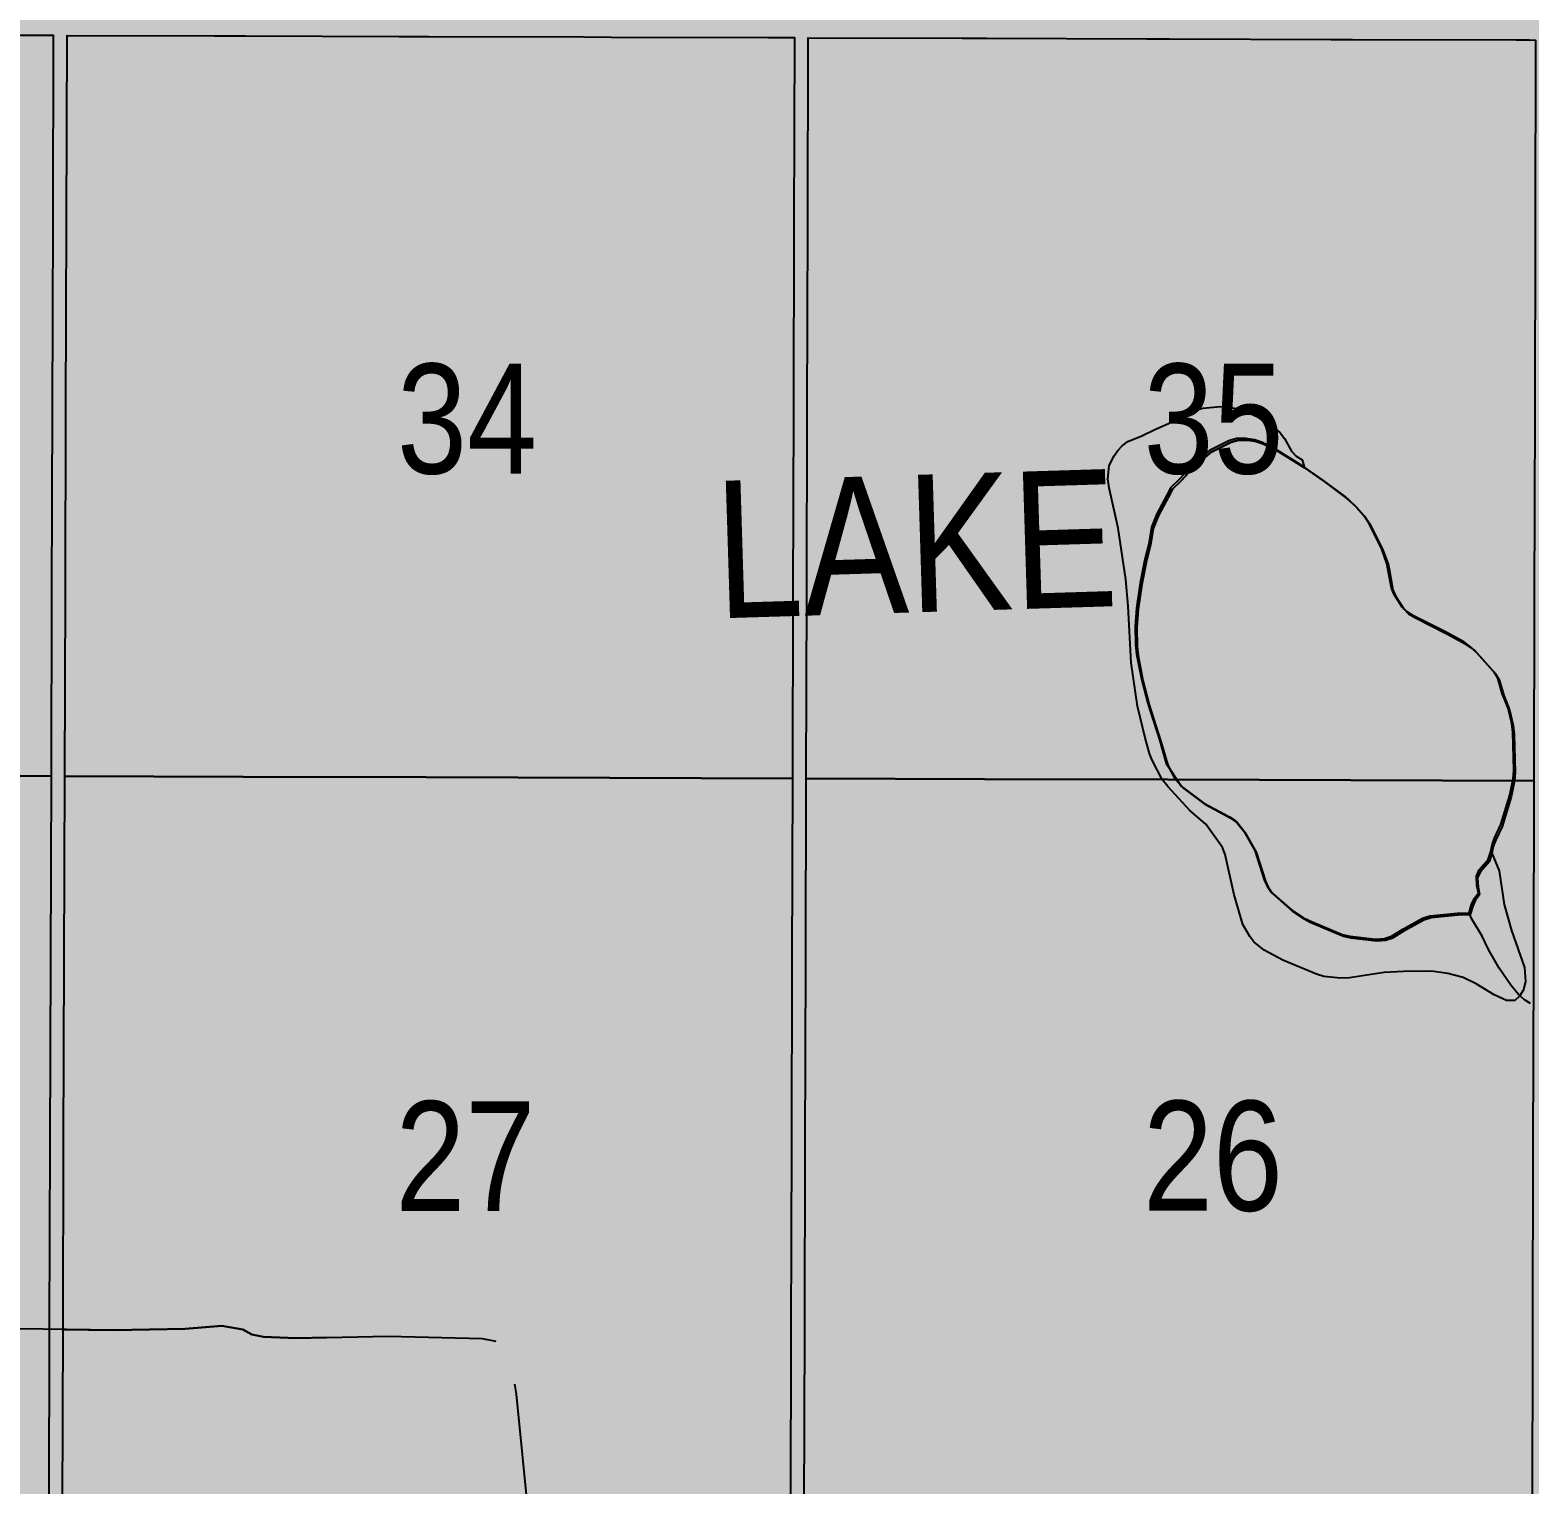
# Model space of a CAD drawing. Extents: x 403018 to 417191, y 6033193 to 6042673.
# Drawn here: x 414248.8 to 414358.1, y 6036837.3 to 6036943.2 of the extents above; entities that cross this region are included whole.
import ezdxf
from ezdxf.enums import TextEntityAlignment as Align

# ---------------------------------------------------------------- set-up
doc = ezdxf.new("R2010")
doc.units = 0
doc.header["$LTSCALE"] = 5
doc.linetypes.add('DASHED2', pattern=[9.525, 6.35, -3.175])
for name, color, linetype in [('Quarters', 8, 'Continuous'), ('RoadSeg', 57, 'DASHED2'), ('T-WATER', 160, 'Continuous'), ('T-WATER-H', 133, 'Continuous'), ('T-WATER-T', 170, 'Continuous')]:
    doc.layers.add(name, color=color, linetype=linetype)
doc.layers.add('ROUTE-MAP-BACKGROUND-H', color=7, linetype='Continuous', true_color=0xf0ebff)
doc.styles.add('120', font='ARIALN.TTF', dxfattribs={"height": 13})
doc.styles.add('TXT', font='ARIALN.TTF', dxfattribs={"height": 0.2})

msp = doc.modelspace()

# ---------------------------------------------------------------- hatches: boundary and pattern name
at = {"layer": 'ROUTE-MAP-BACKGROUND-H'}
h = msp.add_hatch(color=256, dxfattribs=at)
h.dxf.hatch_style = 1
h.paths.add_polyline_path([(412923.423, 6037807.465), (416092.9, 6037807.465), (416092.9, 6035965.758), (412923.423, 6035965.758)])
at = {"layer": 'T-WATER-H'}
h = msp.add_hatch(color=256, dxfattribs=at)
h.dxf.hatch_style = 1
h.paths.add_polyline_path([(414355.509, 6036896.456), (414354.117, 6036898.018), (414353.709, 6036898.369), (414353.302, 6036898.646), (414351.975, 6036899.375), (414349.629, 6036900.56), (414349.176, 6036900.832), (414348.82, 6036901.181), (414348.241, 6036902.099), (414348.032, 6036902.58), (414347.705, 6036904.373), (414347.332, 6036905.418), (414346.338, 6036907.394), (414346.062, 6036907.819), (414345.369, 6036908.593), (414344.666, 6036909.24), (414343.014, 6036910.465), (414341.578, 6036911.455), (414339.502, 6036912.749), (414338.573, 6036913.214), (414338.052, 6036913.38), (414337.431, 6036913.466), (414336.761, 6036913.472), (414336.222, 6036913.325), (414334.779, 6036912.6), (414333.624, 6036911.649), (414332.62, 6036910.522), (414331.955, 6036909.897), (414331.659, 6036909.341), (414330.935, 6036907.984), (414330.547, 6036907.022), (414330.35, 6036905.802), (414330.062, 6036904.676), (414329.716, 6036902.958), (414329.46, 6036901.112), (414329.358, 6036899.803), (414329.39, 6036898.435), (414329.459, 6036897.767), (414329.814, 6036895.94), (414330.272, 6036894.17), (414331.132, 6036891.507), (414331.627, 6036889.785), (414332.717, 6036888.153), (414334.373, 6036886.911), (414336.229, 6036885.914), (414336.643, 6036885.647), (414337.286, 6036884.863), (414338.091, 6036883.448), (414338.752, 6036881.324), (414338.982, 6036880.85), (414339.274, 6036880.43), (414340.739, 6036879.135), (414341.575, 6036878.58), (414342.029, 6036878.352), (414344.453, 6036877.328), (414344.996, 6036877.208), (414346.877, 6036876.985), (414347.518, 6036877.036), (414348.043, 6036877.223), (414348.907, 6036877.759), (414350.297, 6036878.515), (414350.853, 6036878.69), (414352.818, 6036878.881), (414353.692, 6036878.907), (414353.874, 6036879.512), (414354.085, 6036879.975), (414354.369, 6036880.361), (414354.26, 6036880.91), (414354.224, 6036881.58), (414354.43, 6036882.055), (414355.09, 6036882.802), (414355.274, 6036883.395), (414355.367, 6036883.865), (414355.546, 6036884.36), (414356.01, 6036885.341), (414356.656, 6036887.489), (414356.902, 6036888.667), (414356.959, 6036889.293), (414356.887, 6036892.063), (414356.818, 6036892.698), (414356.531, 6036893.83), (414356.114, 6036894.891), (414355.795, 6036896.014)])

# ---------------------------------------------------------------- linework, layer by layer
at = {"layer": 'Quarters'}
for points in [[(414207.655, 6036889.014), (414197.333, 6036889.047), (414197.38, 6036902.434), (414197.426, 6036915.821), (414197.473, 6036929.418), (414197.52, 6036943.015), (414207.793, 6036942.983), (414210.52, 6036942.974), (414221.245, 6036942.94), (414223.854, 6036942.932), (414234.696, 6036942.897), (414237.189, 6036942.889), (414248.148, 6036942.854), (414249.152, 6036942.851), (414250.523, 6036942.847), (414250.481, 6036929.249), (414250.438, 6036915.651), (414250.397, 6036902.265), (414250.355, 6036888.878), (414237.016, 6036888.92), (414223.677, 6036888.963), (414210.338, 6036889.005), (414207.655, 6036889.014)], [(414304.419, 6036902.092), (414304.382, 6036888.705), (414291.043, 6036888.748), (414277.703, 6036888.79), (414264.364, 6036888.833), (414251.359, 6036888.875), (414251.401, 6036902.261), (414251.443, 6036915.648), (414251.485, 6036929.246), (414251.527, 6036942.843), (414262.269, 6036942.809), (414264.527, 6036942.802), (414275.72, 6036942.766), (414277.862, 6036942.76), (414289.172, 6036942.724), (414291.197, 6036942.717), (414302.623, 6036942.681), (414303.628, 6036942.677), (414304.531, 6036942.675), (414304.494, 6036929.077), (414304.456, 6036915.479), (414304.419, 6036902.092)], [(414358.441, 6036901.919), (414358.409, 6036888.532), (414345.07, 6036888.575), (414331.73, 6036888.618), (414318.391, 6036888.66), (414305.386, 6036888.702), (414305.423, 6036902.089), (414305.46, 6036915.476), (414305.498, 6036929.074), (414305.535, 6036942.671), (414316.744, 6036942.636), (414318.535, 6036942.63), (414330.196, 6036942.593), (414331.87, 6036942.588), (414343.647, 6036942.55), (414345.205, 6036942.545), (414357.099, 6036942.507), (414358.103, 6036942.504), (414358.539, 6036942.503), (414358.506, 6036928.905), (414358.474, 6036915.307), (414358.441, 6036901.919)], [(414210.158, 6036835.794), (414197.149, 6036835.836), (414197.194, 6036848.887), (414197.241, 6036862.274), (414197.287, 6036875.661), (414197.333, 6036889.047), (414207.655, 6036889.014), (414210.338, 6036889.005), (414223.677, 6036888.963), (414237.016, 6036888.92), (414250.355, 6036888.878), (414250.314, 6036875.491), (414250.272, 6036862.104), (414250.23, 6036848.717), (414250.19, 6036835.665), (414236.846, 6036835.708), (414223.502, 6036835.751), (414210.158, 6036835.794)], [(414304.271, 6036848.544), (414304.235, 6036835.492), (414290.891, 6036835.535), (414277.547, 6036835.577), (414264.203, 6036835.62), (414251.194, 6036835.662), (414251.235, 6036848.714), (414251.276, 6036862.101), (414251.318, 6036875.488), (414251.359, 6036888.875), (414264.364, 6036888.833), (414277.703, 6036888.79), (414291.043, 6036888.748), (414304.382, 6036888.705), (414304.345, 6036875.318), (414304.308, 6036861.931), (414304.271, 6036848.544)], [(414358.312, 6036848.371), (414358.281, 6036835.318), (414344.937, 6036835.361), (414331.593, 6036835.404), (414318.249, 6036835.447), (414305.24, 6036835.489), (414305.276, 6036848.541), (414305.313, 6036861.928), (414305.349, 6036875.315), (414305.386, 6036888.702), (414318.391, 6036888.66), (414331.73, 6036888.618), (414345.07, 6036888.575), (414358.409, 6036888.532), (414358.377, 6036875.145), (414358.345, 6036861.758), (414358.312, 6036848.371)]]:
    msp.add_lwpolyline(points, close=True, dxfattribs=at)
at = {"layer": 'RoadSeg', "flags": 128}
msp.add_lwpolyline([(413907.19, 6036844.87), (413909.621, 6036842.705), (413912.052, 6036840.008), (413913.35, 6036840.541), (413914.05, 6036840.641), (413916.581, 6036839.908), (413919.178, 6036840.041), (413920.01, 6036839.908), (413920.743, 6036839.575), (413922.574, 6036837.71), (413924.139, 6036836.678), (413933.23, 6036833.181), (413935.162, 6036831.949), (413936.893, 6036831.183), (413939.158, 6036830.617), (413943.187, 6036830.584), (413949.514, 6036830.184), (413952.778, 6036829.785), (413955.741, 6036828.386), (413958.006, 6036827.82), (413961.202, 6036825.622), (413964.732, 6036824.757), (413966.231, 6036824.69), (413967.296, 6036825.123), (413969.328, 6036826.355), (413970.493, 6036826.588), (413975.921, 6036826.288), (413978.618, 6036826.421), (413980.417, 6036827.187), (413983.68, 6036829.185), (413985.911, 6036831.916), (413988.475, 6036835.612), (413989.84, 6036836.744), (413990.906, 6036837.277), (413994.336, 6036838.376), (413996.068, 6036838.543), (413997.4, 6036838.376), (413999.064, 6036837.91), (414006.49, 6036835.146), (414010.786, 6036834.414), (414012.251, 6036833.947), (414013.55, 6036832.648), (414014.649, 6036830.384), (414015.914, 6036828.519), (414016.947, 6036827.654), (414020.11, 6036825.822), (414021.709, 6036825.089), (414022.474, 6036824.923), (414023.906, 6036824.856), (414032.997, 6036825.489), (414035.328, 6036825.056), (414037.426, 6036824.157), (414038.791, 6036824.09), (414040.09, 6036824.49), (414043.254, 6036825.922), (414044.652, 6036826.089), (414046.517, 6036825.655), (414049.281, 6036824.323), (414050.746, 6036823.891), (414053.11, 6036823.924), (414056.007, 6036824.59), (414058.705, 6036824.989), (414060.803, 6036825.556), (414062.501, 6036826.621), (414064.965, 6036828.619), (414067.696, 6036830.084), (414069.66, 6036830.584), (414072.691, 6036830.684), (414075.821, 6036830.351), (414078.851, 6036829.518), (414080.383, 6036829.352), (414082.414, 6036829.319), (414085.411, 6036829.651), (414086.91, 6036829.618), (414092.538, 6036828.552), (414093.67, 6036828.053), (414094.869, 6036827.254), (414095.734, 6036826.954), (414098.498, 6036826.987), (414101.629, 6036826.288), (414102.361, 6036825.922), (414102.961, 6036825.389), (414104.992, 6036822.658), (414106.091, 6036821.526), (414107.423, 6036820.694), (414110.353, 6036819.562), (414111.385, 6036819.295), (414113.583, 6036819.062), (414133.497, 6036818.263), (414137.526, 6036817.897), (414138.691, 6036817.564), (414139.79, 6036817.031), (414141.755, 6036815.732), (414144.419, 6036813.501), (414145.917, 6036812.735), (414156.707, 6036810.604), (414158.105, 6036810.471), (414156.307, 6036808.206), (414154.542, 6036806.508), (414151.712, 6036804.31), (414150.18, 6036802.745), (414150.313, 6036801.913), (414151.179, 6036800.78), (414151.512, 6036800.647), (414155.075, 6036797.317), (414151.512, 6036800.647), (414151.179, 6036800.78), (414150.313, 6036801.913), (414150.18, 6036802.745), (414151.712, 6036804.31), (414154.542, 6036806.508), (414156.307, 6036808.206), (414158.105, 6036810.471), (414159.77, 6036811.769), (414162.9, 6036815.066), (414164.133, 6036815.932), (414165.032, 6036816.365), (414165.997, 6036816.598), (414167.929, 6036816.731), (414174.989, 6036816.498), (414178.718, 6036816.032), (414200.663, 6036812.536), (414202.461, 6036812.136), (414204.192, 6036811.536), (414206.79, 6036810.271), (414207.656, 6036810.005), (414208.788, 6036809.905), (414209.52, 6036809.838), (414213.949, 6036810.304), (414215.947, 6036810.138), (414238.591, 6036806.441), (414240.589, 6036805.542), (414244.552, 6036802.978), (414248.948, 6036800.98), (414251.745, 6036799.448), (414257.04, 6036796.318), (414259.637, 6036795.186), (414261.302, 6036794.82), (414264.699, 6036794.72), (414270.46, 6036795.119), (414272.524, 6036794.953), (414275.355, 6036794.42), (414282.814, 6036792.489), (414284.779, 6036792.189), (414286.81, 6036792.189), (414291.006, 6036792.755), (414294.003, 6036793.155), (414299.497, 6036793.421), (414301.961, 6036793.355), (414304.892, 6036792.922), (414308.788, 6036791.989), (414318.711, 6036789.125), (414323.906, 6036781.566), (414324.339, 6036780.534), (414325.538, 6036770.544), (414324.339, 6036780.534), (414323.906, 6036781.566), (414318.711, 6036789.125), (414308.788, 6036791.989), (414304.892, 6036792.922), (414301.961, 6036793.355), (414299.497, 6036793.421), (414294.003, 6036793.155), (414291.006, 6036792.755), (414289.94, 6036794.853), (414289.44, 6036796.218), (414289.107, 6036798.949), (414288.775, 6036799.848), (414285.744, 6036802.246), (414284.712, 6036803.444), (414284.479, 6036804.111), (414284.479, 6036804.843), (414285.411, 6036808.806), (414287.443, 6036816.465), (414287.542, 6036817.73), (414286.643, 6036821.06), (414286.344, 6036822.825), (414284.279, 6036843.837), (414283.813, 6036846.768), (414283.546, 6036847.3), (414283.014, 6036847.667), (414281.782, 6036847.9), (414274.922, 6036848.066), (414268.195, 6036847.933), (414265.831, 6036848.033), (414264.998, 6036848.2), (414264.332, 6036848.566), (414262.8, 6036848.832), (414260.136, 6036848.599), (414254.942, 6036848.499), (414234.262, 6036848.832), (414213.35, 6036848.899), (414234.262, 6036848.832), (414254.942, 6036848.499), (414260.136, 6036848.599), (414262.8, 6036848.832), (414264.332, 6036848.566), (414264.998, 6036848.2), (414265.831, 6036848.033), (414268.195, 6036847.933), (414274.922, 6036848.066), (414281.782, 6036847.9), (414283.014, 6036847.667), (414283.546, 6036847.3), (414283.813, 6036846.768), (414284.279, 6036843.837), (414286.344, 6036822.825), (414286.643, 6036821.06), (414287.542, 6036817.73), (414287.443, 6036816.465), (414285.411, 6036808.806), (414284.479, 6036804.843), (414284.479, 6036804.111), (414284.712, 6036803.444), (414285.744, 6036802.246), (414288.775, 6036799.848), (414289.107, 6036798.949), (414289.44, 6036796.218), (414289.94, 6036794.853), (414291.006, 6036792.755), (414286.81, 6036792.189), (414284.779, 6036792.189), (414282.814, 6036792.489), (414275.355, 6036794.42), (414272.524, 6036794.953), (414270.46, 6036795.119), (414264.699, 6036794.72), (414261.302, 6036794.82), (414259.637, 6036795.186), (414257.04, 6036796.318), (414251.745, 6036799.448), (414248.948, 6036800.98), (414244.552, 6036802.978), (414240.589, 6036805.542), (414238.591, 6036806.441), (414215.947, 6036810.138), (414213.949, 6036810.304), (414209.52, 6036809.838), (414208.788, 6036809.905), (414208.688, 6036809.039), (414208.788, 6036809.905), (414207.656, 6036810.005), (414206.79, 6036810.271), (414204.192, 6036811.536), (414202.461, 6036812.136), (414200.663, 6036812.536), (414178.718, 6036816.032), (414174.989, 6036816.498), (414167.929, 6036816.731), (414165.997, 6036816.598), (414165.032, 6036816.365), (414164.133, 6036815.932), (414162.9, 6036815.066), (414159.77, 6036811.769), (414158.105, 6036810.471), (414156.707, 6036810.604), (414145.917, 6036812.735), (414144.419, 6036813.501), (414141.755, 6036815.732), (414139.79, 6036817.031), (414138.691, 6036817.564), (414137.526, 6036817.897), (414133.497, 6036818.263), (414113.583, 6036819.062), (414111.385, 6036819.295), (414110.353, 6036819.562), (414109.72, 6036824.223), (414108.488, 6036831.283), (414108.422, 6036833.514), (414109.154, 6036840.807), (414110.02, 6036843.937), (414110.353, 6036846.568), (414110.286, 6036848.366), (414109.92, 6036849.531), (414108.721, 6036850.93), (414107.156, 6036851.929), (414105.225, 6036852.496), (414100.33, 6036853.228), (414098.598, 6036853.894), (414097.732, 6036854.76), (414094.369, 6036860.088), (414089.507, 6036867.114), (414089.274, 6036867.78), (414089.208, 6036868.513), (414089.507, 6036869.345), (414095.868, 6036882.832), (414097.133, 6036882.132), (414098.299, 6036880.833), (414103.993, 6036873.574), (414098.299, 6036880.833), (414097.133, 6036882.132), (414095.868, 6036882.832), (414098.598, 6036888.559), (414099.264, 6036889.558), (414099.864, 6036890.091), (414103.094, 6036892.156), (414103.693, 6036893.221), (414104.359, 6036896.984), (414105.325, 6036904.743), (414107.29, 6036917.73), (414108.721, 6036928.719), (414108.788, 6036929.285), (414109.354, 6036933.714), (414110.453, 6036949.398), (414110.653, 6036957.224), (414110.486, 6036958.855), (414110.12, 6036959.954), (414108.821, 6036962.085), (414108.555, 6036962.851), (414108.255, 6036965.549), (414108.555, 6036970.777), (414109.054, 6036992.122), (414108.888, 6037004.077), (414108.888, 6037040.274), (414109.088, 6037066.015), (414109.221, 6037067.28), (414109.854, 6037069.878), (414109.787, 6037071.143), (414110.187, 6037071.31), (414110.719, 6037072.409), (414112.917, 6037074.739), (414116.514, 6037076.671), (414117.246, 6037076.671), (414117.612, 6037076.405)], dxfattribs=at)
at = {"layer": 'T-WATER'}
for points in [[(414341.704, 6036911.33), (414339.626, 6036912.624), (414338.698, 6036913.089), (414338.177, 6036913.256), (414337.557, 6036913.342), (414336.887, 6036913.349), (414336.349, 6036913.203), (414334.905, 6036912.479), (414333.75, 6036911.53), (414332.745, 6036910.404), (414332.08, 6036909.78), (414331.784, 6036909.225), (414331.059, 6036907.869), (414330.67, 6036906.907), (414330.471, 6036905.689), (414330.183, 6036904.563), (414329.835, 6036902.847), (414329.579, 6036901.003), (414329.475, 6036899.694), (414329.506, 6036898.327), (414329.574, 6036897.659), (414329.927, 6036895.833), (414330.383, 6036894.063), (414331.24, 6036891.4), (414331.733, 6036889.678), (414332.334, 6036888.615), (414332.821, 6036888.046), (414334.475, 6036886.803), (414336.329, 6036885.805), (414336.742, 6036885.536), (414337.385, 6036884.753), (414338.187, 6036883.338), (414338.846, 6036881.215), (414339.077, 6036880.741), (414339.368, 6036880.321), (414340.831, 6036879.025), (414341.666, 6036878.469), (414342.12, 6036878.241), (414344.54, 6036877.213), (414345.083, 6036877.094), (414346.963, 6036876.868), (414347.604, 6036876.919), (414348.129, 6036877.104), (414348.993, 6036877.638), (414350.384, 6036878.394), (414350.939, 6036878.569), (414352.902, 6036878.761), (414353.776, 6036878.786), (414353.958, 6036879.39), (414354.17, 6036879.854), (414354.454, 6036880.239), (414354.346, 6036880.788), (414354.31, 6036881.457), (414354.516, 6036881.932), (414355.177, 6036882.677), (414355.361, 6036883.269), (414355.886, 6036881.975), (414356.246, 6036879.528), (414356.781, 6036877.621), (414357.741, 6036874.93), (414357.811, 6036873.918), (414357.654, 6036873.313), (414357.374, 6036872.838), (414357.026, 6036872.529), (414356.426, 6036872.526), (414355.509, 6036872.95), (414354.219, 6036873.733), (414353.266, 6036874.206), (414352.153, 6036874.497), (414350.958, 6036874.674), (414348.905, 6036874.647), (414347.493, 6036874.57), (414344.977, 6036874.188), (414344.322, 6036874.145), (414343.108, 6036874.279), (414342.584, 6036874.448), (414340.116, 6036875.462), (414338.759, 6036876.188), (414338.005, 6036876.799), (414337.713, 6036877.181), (414337.196, 6036878.067), (414336.576, 6036880.221), (414335.92, 6036883.161), (414335.714, 6036883.678), (414334.514, 6036885.37), (414333.336, 6036886.38), (414331.729, 6036888.114), (414331.334, 6036888.619), (414330.6, 6036890.03), (414330.413, 6036890.533), (414330.083, 6036891.674), (414329.537, 6036893.979), (414329.061, 6036897.134), (414328.846, 6036901.26), (414328.676, 6036903.199), (414328.119, 6036906.931), (414327.455, 6036909.882), (414327.374, 6036910.527), (414327.473, 6036911.487), (414327.803, 6036912.196), (414328.09, 6036912.599), (414328.423, 6036912.946), (414328.831, 6036913.25), (414329.845, 6036913.656), (414330.784, 6036914.136), (414331.798, 6036914.563), (414333.235, 6036915.326), (414333.384, 6036915.387), (414333.744, 6036915.535), (414334.28, 6036915.681), (414335.575, 6036915.792), (414336.198, 6036915.76), (414336.811, 6036915.638), (414337.591, 6036915.373), (414338.274, 6036915.056), (414338.697, 6036914.787), (414339.565, 6036914.196), (414339.929, 6036913.883), (414340.232, 6036913.461), (414340.749, 6036912.553), (414341.085, 6036912.177), (414341.516, 6036911.914), (414341.704, 6036911.33)], [(414341.704, 6036911.33), (414343.139, 6036910.339), (414344.787, 6036909.112), (414345.486, 6036908.464), (414346.178, 6036907.69), (414346.453, 6036907.265), (414347.442, 6036905.285), (414347.815, 6036904.243), (414348.142, 6036902.45), (414348.35, 6036901.97), (414348.928, 6036901.051), (414349.283, 6036900.702), (414349.736, 6036900.43), (414352.081, 6036899.245), (414353.406, 6036898.515), (414353.813, 6036898.238), (414354.22, 6036897.887), (414355.609, 6036896.323), (414355.894, 6036895.88), (414356.213, 6036894.759), (414356.629, 6036893.698), (414356.914, 6036892.566), (414356.983, 6036891.931), (414357.053, 6036889.162), (414356.995, 6036888.537), (414356.747, 6036887.361), (414356.099, 6036885.214), (414355.634, 6036884.235), (414355.455, 6036883.74), (414355.361, 6036883.269), (414355.177, 6036882.677), (414354.516, 6036881.932), (414354.31, 6036881.457), (414354.346, 6036880.788), (414354.454, 6036880.239), (414354.17, 6036879.854), (414353.958, 6036879.39), (414353.776, 6036878.786), (414352.902, 6036878.761), (414350.939, 6036878.569), (414350.384, 6036878.394), (414348.993, 6036877.638), (414348.129, 6036877.104), (414347.604, 6036876.919), (414346.963, 6036876.868), (414345.083, 6036877.094), (414344.54, 6036877.213), (414342.12, 6036878.241), (414341.666, 6036878.469), (414340.831, 6036879.025), (414339.368, 6036880.321), (414339.077, 6036880.741), (414338.846, 6036881.215), (414338.187, 6036883.338), (414337.385, 6036884.753), (414336.742, 6036885.536), (414336.329, 6036885.805), (414334.475, 6036886.803), (414332.821, 6036888.046), (414332.334, 6036888.615), (414331.733, 6036889.678), (414331.24, 6036891.4), (414330.383, 6036894.063), (414329.927, 6036895.833), (414329.574, 6036897.659), (414329.506, 6036898.327), (414329.475, 6036899.694), (414329.579, 6036901.003), (414329.835, 6036902.847), (414330.183, 6036904.563), (414330.471, 6036905.689), (414330.67, 6036906.907), (414331.059, 6036907.869), (414331.784, 6036909.225), (414332.08, 6036909.78), (414332.745, 6036910.404), (414333.75, 6036911.53), (414334.905, 6036912.479), (414336.349, 6036913.203), (414336.887, 6036913.349), (414337.557, 6036913.342), (414338.177, 6036913.256), (414338.698, 6036913.089), (414339.626, 6036912.624), (414341.704, 6036911.33)]]:
    msp.add_lwpolyline(points, close=True, dxfattribs=at)
at = {"layer": 'T-WATER', "linetype": 'Continuous', "flags": 128}
for points in [[(414356.902, 6036888.667), (414356.959, 6036889.293), (414356.887, 6036892.063), (414356.818, 6036892.698), (414356.531, 6036893.83), (414356.114, 6036894.891), (414355.795, 6036896.014), (414355.509, 6036896.456), (414354.117, 6036898.018), (414353.709, 6036898.369), (414353.302, 6036898.646), (414351.975, 6036899.375), (414349.629, 6036900.56), (414349.176, 6036900.832), (414348.82, 6036901.181), (414348.241, 6036902.099), (414348.032, 6036902.58), (414347.705, 6036904.373), (414347.332, 6036905.418), (414346.338, 6036907.394), (414346.062, 6036907.819), (414345.369, 6036908.593), (414344.666, 6036909.24), (414343.014, 6036910.465), (414341.578, 6036911.455), (414339.502, 6036912.749), (414338.573, 6036913.214), (414338.052, 6036913.38), (414337.431, 6036913.466), (414336.761, 6036913.472), (414336.222, 6036913.325), (414334.779, 6036912.6), (414333.624, 6036911.649), (414332.62, 6036910.522), (414331.955, 6036909.897), (414331.659, 6036909.341)], [(414331.659, 6036909.341), (414330.935, 6036907.984), (414330.547, 6036907.022), (414330.35, 6036905.802), (414330.062, 6036904.676), (414329.716, 6036902.958), (414329.46, 6036901.112), (414329.358, 6036899.803), (414329.39, 6036898.435)], [(414329.39, 6036898.435), (414329.459, 6036897.767), (414329.814, 6036895.94), (414330.272, 6036894.17), (414331.132, 6036891.507), (414331.627, 6036889.785)], [(414331.627, 6036889.785), (414332.717, 6036888.153), (414334.373, 6036886.911), (414336.229, 6036885.914), (414336.643, 6036885.647), (414337.286, 6036884.863), (414338.091, 6036883.448), (414338.752, 6036881.324), (414338.982, 6036880.85), (414339.274, 6036880.43), (414340.739, 6036879.135), (414341.575, 6036878.58), (414342.029, 6036878.352), (414344.453, 6036877.328), (414344.996, 6036877.208), (414346.877, 6036876.985), (414347.518, 6036877.036), (414348.043, 6036877.223), (414348.907, 6036877.759), (414350.297, 6036878.515), (414350.853, 6036878.69), (414352.818, 6036878.881), (414353.692, 6036878.907)], [(414353.692, 6036878.907), (414353.874, 6036879.512), (414354.085, 6036879.975), (414354.369, 6036880.361), (414354.26, 6036880.91), (414354.224, 6036881.58), (414354.43, 6036882.055), (414355.09, 6036882.802), (414355.274, 6036883.395), (414355.367, 6036883.865), (414355.546, 6036884.36), (414356.01, 6036885.341), (414356.656, 6036887.489), (414356.902, 6036888.667)], [(414358.159, 6036872.299), (414357.729, 6036872.568), (414357.298, 6036872.959), (414356.73, 6036873.642), (414355.874, 6036874.877), (414355.104, 6036876.248), (414354.652, 6036877.216), (414353.863, 6036878.496), (414353.692, 6036878.907)]]:
    msp.add_lwpolyline(points, dxfattribs=at)

# ---------------------------------------------------------------- texts
at = {"layer": 'RoadSeg', "style": '120'}
for s, p in [('34', (414275.57, 6036910.916)), ('35', (414329.972, 6036910.916)), ('27', (414275.452, 6036857.189)), ('26', (414329.926, 6036857.215))]:
    msp.add_text(s, height=8.0041, dxfattribs=at).set_placement(p)
at = {"layer": 'T-WATER-T', "style": 'TXT'}
msp.add_text('LAKE', height=10.0052, rotation=1.76486, dxfattribs=at).set_placement((414313.539, 6036900.814), align=Align.CENTER)

doc.saveas('drawing.dxf')
